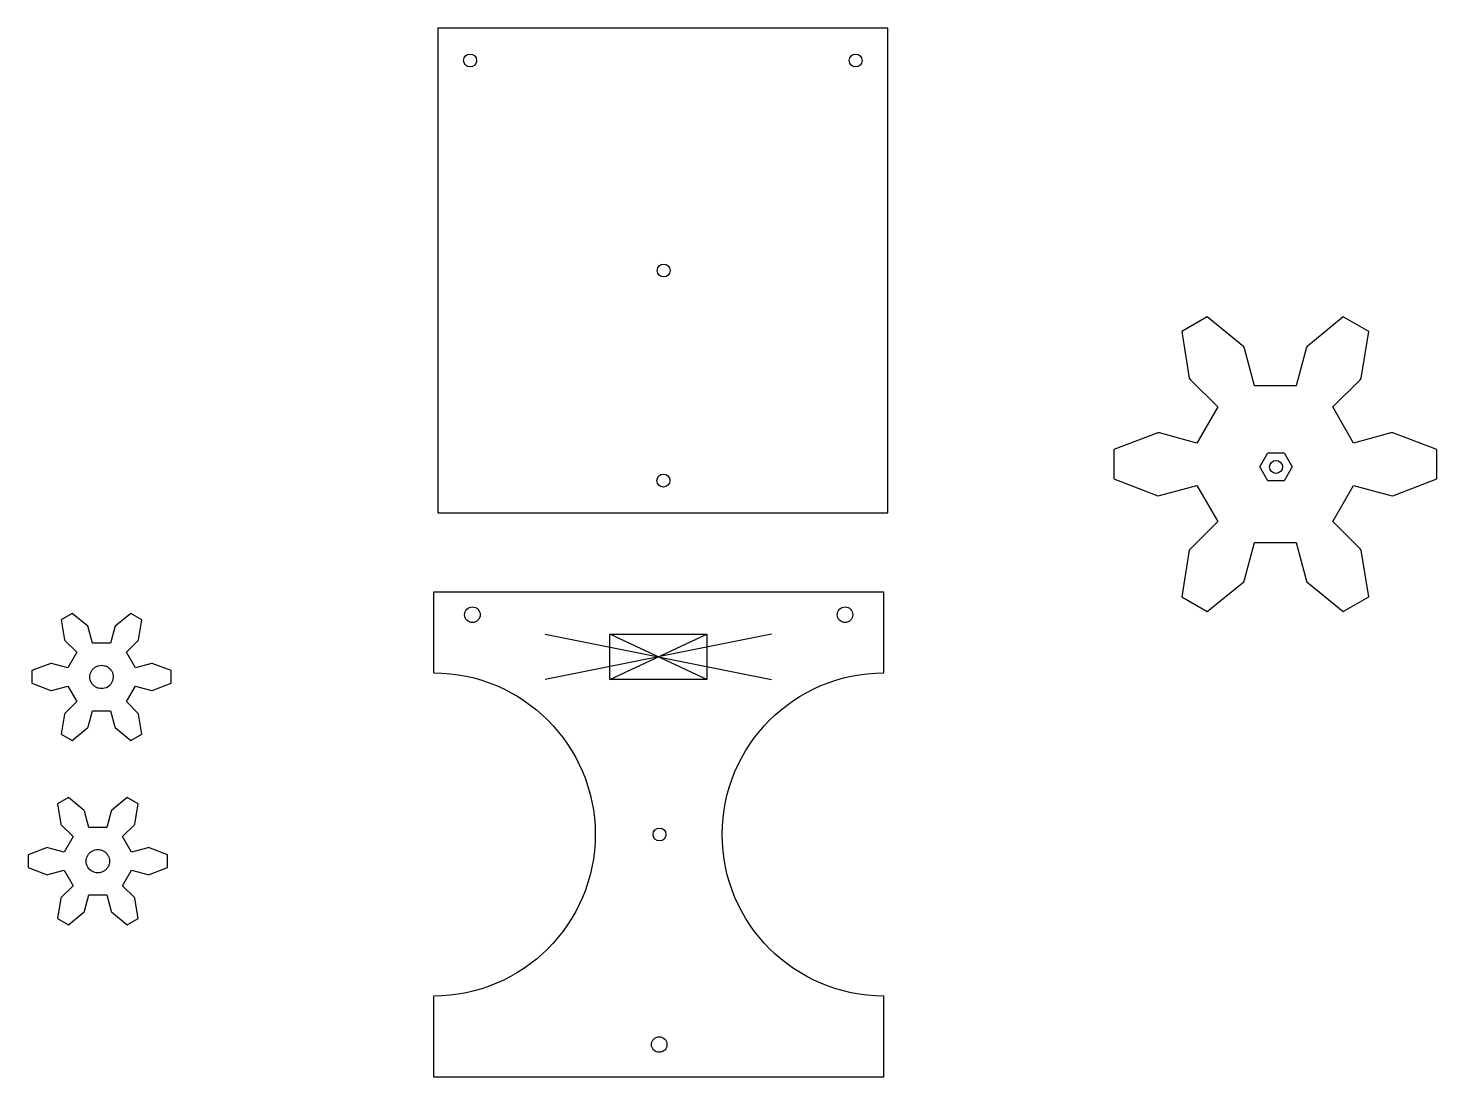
# Model space of a CAD drawing. Header units: millimetres. Extents: x -1633 to -1197, y 5202 to 5747.
# Drawn here: x -1632.6 to -1196.7, y 5422.4 to 5747 of the extents above; entities that cross this region are included whole.
import ezdxf

# ---------------------------------------------------------------- set-up
doc = ezdxf.new("R2010")
doc.units = ezdxf.units.MM
doc.layers.get('0').update_dxf_attribs({"linetype": 'CONTINUOUS'})

msp = doc.modelspace()

# ---------------------------------------------------------------- linework, layer by layer
for p, q in [((-1402.6, 5559.42), (-1472.6, 5545.42)), ((-1472.6, 5559.42), (-1402.6, 5545.42)), ((-1452.6, 5545.42), (-1452.6, 5559.42)), ((-1452.6, 5559.42), (-1422.6, 5559.42)), ((-1422.6, 5545.42), (-1452.6, 5559.42)), ((-1452.6, 5545.42), (-1422.6, 5559.42)), ((-1422.6, 5559.42), (-1422.6, 5545.42)), ((-1422.6, 5545.42), (-1452.6, 5545.42)), ((-1367.8, 5422.41), (-1367.8, 5432.41))]:
    msp.add_line(p, q)
for points in [[(-1505.81, 5596.95), (-1366.51, 5596.95), (-1366.51, 5746.96), (-1505.81, 5746.96)], [(-1210.88, 5621.67), (-1222.44, 5618.54), (-1228.9, 5629.72), (-1220.41, 5638.17), (-1220.05, 5638.63), (-1217.74, 5653.03), (-1225.62, 5657.57), (-1236.93, 5648.37), (-1237.14, 5647.83), (-1240.22, 5636.26), (-1253.13, 5636.26), (-1256.21, 5647.83), (-1256.42, 5648.37), (-1267.73, 5657.57), (-1275.61, 5653.03), (-1273.3, 5638.63), (-1272.94, 5638.17), (-1264.45, 5629.72), (-1270.91, 5618.54), (-1282.47, 5621.67), (-1283.04, 5621.75), (-1296.67, 5616.55), (-1296.67, 5607.46), (-1283.04, 5602.26), (-1282.47, 5602.35), (-1270.91, 5605.47), (-1264.45, 5594.29), (-1272.94, 5585.84), (-1273.3, 5585.38), (-1275.61, 5570.98), (-1267.73, 5566.44), (-1256.42, 5575.64), (-1256.21, 5576.18), (-1253.13, 5587.75), (-1240.22, 5587.75), (-1237.14, 5576.18), (-1236.93, 5575.64), (-1225.62, 5566.44), (-1217.74, 5570.98), (-1220.05, 5585.38), (-1220.41, 5585.84), (-1228.9, 5594.29), (-1222.44, 5605.47), (-1210.88, 5602.35), (-1210.31, 5602.26), (-1196.69, 5607.46), (-1196.69, 5616.55), (-1210.31, 5621.75)], [(-1243.93, 5615.49), (-1241.43, 5611.16), (-1243.93, 5606.83), (-1248.93, 5606.83), (-1251.43, 5611.16), (-1248.93, 5615.49)], [(-1594.41, 5550.33), (-1599.4, 5548.98), (-1602.18, 5553.81), (-1598.52, 5557.45), (-1598.37, 5557.65), (-1597.37, 5563.86), (-1600.77, 5565.82), (-1605.65, 5561.85), (-1605.74, 5561.62), (-1607.07, 5556.63), (-1612.63, 5556.63), (-1613.96, 5561.62), (-1614.05, 5561.85), (-1618.94, 5565.82), (-1622.33, 5563.86), (-1621.34, 5557.65), (-1621.18, 5557.45), (-1617.52, 5553.81), (-1620.3, 5548.98), (-1625.29, 5550.33), (-1625.54, 5550.37), (-1631.42, 5548.12), (-1631.42, 5544.2), (-1625.54, 5541.96), (-1625.29, 5542), (-1620.3, 5543.34), (-1617.52, 5538.52), (-1621.18, 5534.87), (-1621.34, 5534.68), (-1622.33, 5528.47), (-1618.94, 5526.51), (-1614.05, 5530.48), (-1613.96, 5530.71), (-1612.63, 5535.7), (-1607.07, 5535.7), (-1605.74, 5530.71), (-1605.65, 5530.48), (-1600.77, 5526.51), (-1597.37, 5528.47), (-1598.37, 5534.68), (-1598.52, 5534.87), (-1602.18, 5538.52), (-1599.4, 5543.34), (-1594.41, 5542), (-1594.16, 5541.96), (-1588.29, 5544.2), (-1588.29, 5548.12), (-1594.16, 5550.37)], [(-1595.55, 5493.32), (-1600.54, 5491.97), (-1603.32, 5496.8), (-1599.66, 5500.44), (-1599.51, 5500.64), (-1598.51, 5506.85), (-1601.91, 5508.81), (-1606.79, 5504.84), (-1606.88, 5504.61), (-1608.21, 5499.62), (-1613.78, 5499.62), (-1615.1, 5504.61), (-1615.2, 5504.84), (-1620.08, 5508.81), (-1623.47, 5506.85), (-1622.48, 5500.64), (-1622.32, 5500.44), (-1618.66, 5496.8), (-1621.45, 5491.97), (-1626.43, 5493.32), (-1626.68, 5493.36), (-1632.56, 5491.11), (-1632.56, 5487.19), (-1626.68, 5484.95), (-1626.43, 5484.99), (-1621.45, 5486.33), (-1618.66, 5481.51), (-1622.32, 5477.86), (-1622.48, 5477.67), (-1623.47, 5471.46), (-1620.08, 5469.5), (-1615.2, 5473.47), (-1615.1, 5473.7), (-1613.78, 5478.69), (-1608.21, 5478.69), (-1606.88, 5473.7), (-1606.79, 5473.47), (-1601.91, 5469.5), (-1598.51, 5471.46), (-1599.51, 5477.67), (-1599.66, 5477.86), (-1603.32, 5481.51), (-1600.54, 5486.33), (-1595.55, 5484.99), (-1595.3, 5484.95), (-1589.43, 5487.19), (-1589.43, 5491.11), (-1595.3, 5493.36)]]:
    msp.add_lwpolyline(points, close=True)
msp.add_lwpolyline([(-1367.8, 5572.42), (-1507.1, 5572.42), (-1507.1, 5547.42, -1), (-1507.1, 5447.42), (-1507.1, 5422.41), (-1367.8, 5422.41), (-1367.8, 5447.42, -1), (-1367.8, 5547.42)], format="xyb", close=True)
for centre, radius in [((-1495.81, 5736.96), 2), ((-1376.51, 5736.95), 2), ((-1435.91, 5671.96), 2), ((-1246.43, 5611.16), 2), ((-1436.01, 5606.95), 2), ((-1495.1, 5565.42), 2.4), ((-1379.8, 5565.42), 2.4), ((-1437.2, 5497.42), 2), ((-1437.29, 5432.41), 2.4)]:
    msp.add_circle(centre, radius)
for points in [[(-1612.98, 5547.97), (-1612.82, 5548.24), (-1612.63, 5548.5), (-1612.41, 5548.72)], [(-1612.41, 5548.72), (-1612.18, 5548.94), (-1611.93, 5549.14), (-1611.66, 5549.29)], [(-1611.66, 5549.29), (-1611.38, 5549.45), (-1611.09, 5549.57), (-1610.79, 5549.65)], [(-1610.79, 5549.65), (-1610.48, 5549.74), (-1610.17, 5549.78), (-1609.85, 5549.78)], [(-1609.85, 5549.78), (-1609.53, 5549.78), (-1609.22, 5549.74), (-1608.91, 5549.65)], [(-1608.91, 5549.65), (-1608.61, 5549.57), (-1608.32, 5549.45), (-1608.05, 5549.29)], [(-1608.05, 5549.29), (-1607.77, 5549.14), (-1607.52, 5548.94), (-1607.3, 5548.72)], [(-1607.3, 5548.72), (-1607.07, 5548.5), (-1606.88, 5548.24), (-1606.72, 5547.97)], [(-1613.47, 5546.16), (-1613.47, 5546.48), (-1613.42, 5546.8), (-1613.34, 5547.1)], [(-1613.34, 5545.23), (-1613.42, 5545.53), (-1613.47, 5545.85), (-1613.47, 5546.16)], [(-1613.34, 5547.1), (-1613.26, 5547.4), (-1613.14, 5547.7), (-1612.98, 5547.97)], [(-1612.98, 5544.36), (-1613.14, 5544.63), (-1613.26, 5544.92), (-1613.34, 5545.23)], [(-1612.41, 5543.61), (-1612.63, 5543.83), (-1612.82, 5544.08), (-1612.98, 5544.36)], [(-1606.73, 5544.34), (-1607.02, 5543.81), (-1607.49, 5543.35), (-1608.03, 5543.04)], [(-1606.24, 5546.16), (-1606.34, 5545.53), (-1606.44, 5544.89), (-1606.73, 5544.34)], [(-1606.72, 5547.97), (-1606.56, 5547.7), (-1606.44, 5547.4), (-1606.36, 5547.1)], [(-1606.36, 5547.1), (-1606.29, 5546.8), (-1606.26, 5546.48), (-1606.24, 5546.16)], [(-1611.66, 5543.03), (-1611.93, 5543.19), (-1612.18, 5543.38), (-1612.41, 5543.61)], [(-1610.79, 5542.67), (-1611.09, 5542.75), (-1611.38, 5542.88), (-1611.66, 5543.03)], [(-1609.85, 5542.55), (-1610.17, 5542.55), (-1610.48, 5542.59), (-1610.79, 5542.67)], [(-1608.03, 5543.04), (-1608.58, 5542.72), (-1609.22, 5542.55), (-1609.85, 5542.55)], [(-1613.55, 5491.71), (-1613.32, 5491.93), (-1613.07, 5492.13), (-1612.8, 5492.28)], [(-1612.8, 5492.28), (-1612.53, 5492.44), (-1612.23, 5492.56), (-1611.93, 5492.64)], [(-1611.93, 5492.64), (-1611.62, 5492.73), (-1611.31, 5492.77), (-1610.99, 5492.77)], [(-1610.99, 5492.77), (-1610.68, 5492.77), (-1610.36, 5492.73), (-1610.05, 5492.64)], [(-1610.05, 5492.64), (-1609.75, 5492.56), (-1609.46, 5492.44), (-1609.19, 5492.28)], [(-1609.19, 5492.28), (-1608.91, 5492.13), (-1608.66, 5491.93), (-1608.44, 5491.71)], [(-1614.61, 5489.15), (-1614.61, 5489.47), (-1614.56, 5489.79), (-1614.48, 5490.09)], [(-1614.11, 5487.33), (-1614.43, 5487.88), (-1614.61, 5488.52), (-1614.61, 5489.15)], [(-1614.48, 5490.09), (-1614.4, 5490.39), (-1614.28, 5490.69), (-1614.12, 5490.96)], [(-1614.12, 5490.96), (-1613.97, 5491.23), (-1613.77, 5491.49), (-1613.55, 5491.71)], [(-1608.44, 5491.71), (-1608.21, 5491.49), (-1608.02, 5491.23), (-1607.86, 5490.96)], [(-1607.86, 5490.96), (-1607.7, 5490.69), (-1607.58, 5490.39), (-1607.5, 5490.09)], [(-1607.5, 5488.22), (-1607.58, 5487.91), (-1607.7, 5487.62), (-1607.86, 5487.35)], [(-1607.5, 5490.09), (-1607.43, 5489.79), (-1607.4, 5489.47), (-1607.38, 5489.15)], [(-1607.38, 5489.15), (-1607.4, 5488.84), (-1607.43, 5488.52), (-1607.5, 5488.22)], [(-1612.82, 5486.03), (-1613.35, 5486.34), (-1613.8, 5486.79), (-1614.11, 5487.33)], [(-1610.99, 5485.54), (-1611.63, 5485.54), (-1612.27, 5485.71), (-1612.82, 5486.03)], [(-1610.05, 5485.66), (-1610.36, 5485.58), (-1610.68, 5485.54), (-1610.99, 5485.54)], [(-1609.19, 5486.02), (-1609.46, 5485.87), (-1609.75, 5485.74), (-1610.05, 5485.66)], [(-1608.44, 5486.6), (-1608.66, 5486.37), (-1608.91, 5486.18), (-1609.19, 5486.02)], [(-1607.86, 5487.35), (-1608.02, 5487.07), (-1608.21, 5486.82), (-1608.44, 5486.6)]]:
    msp.add_open_spline(points, degree=3)

doc.saveas('drawing.dxf')
